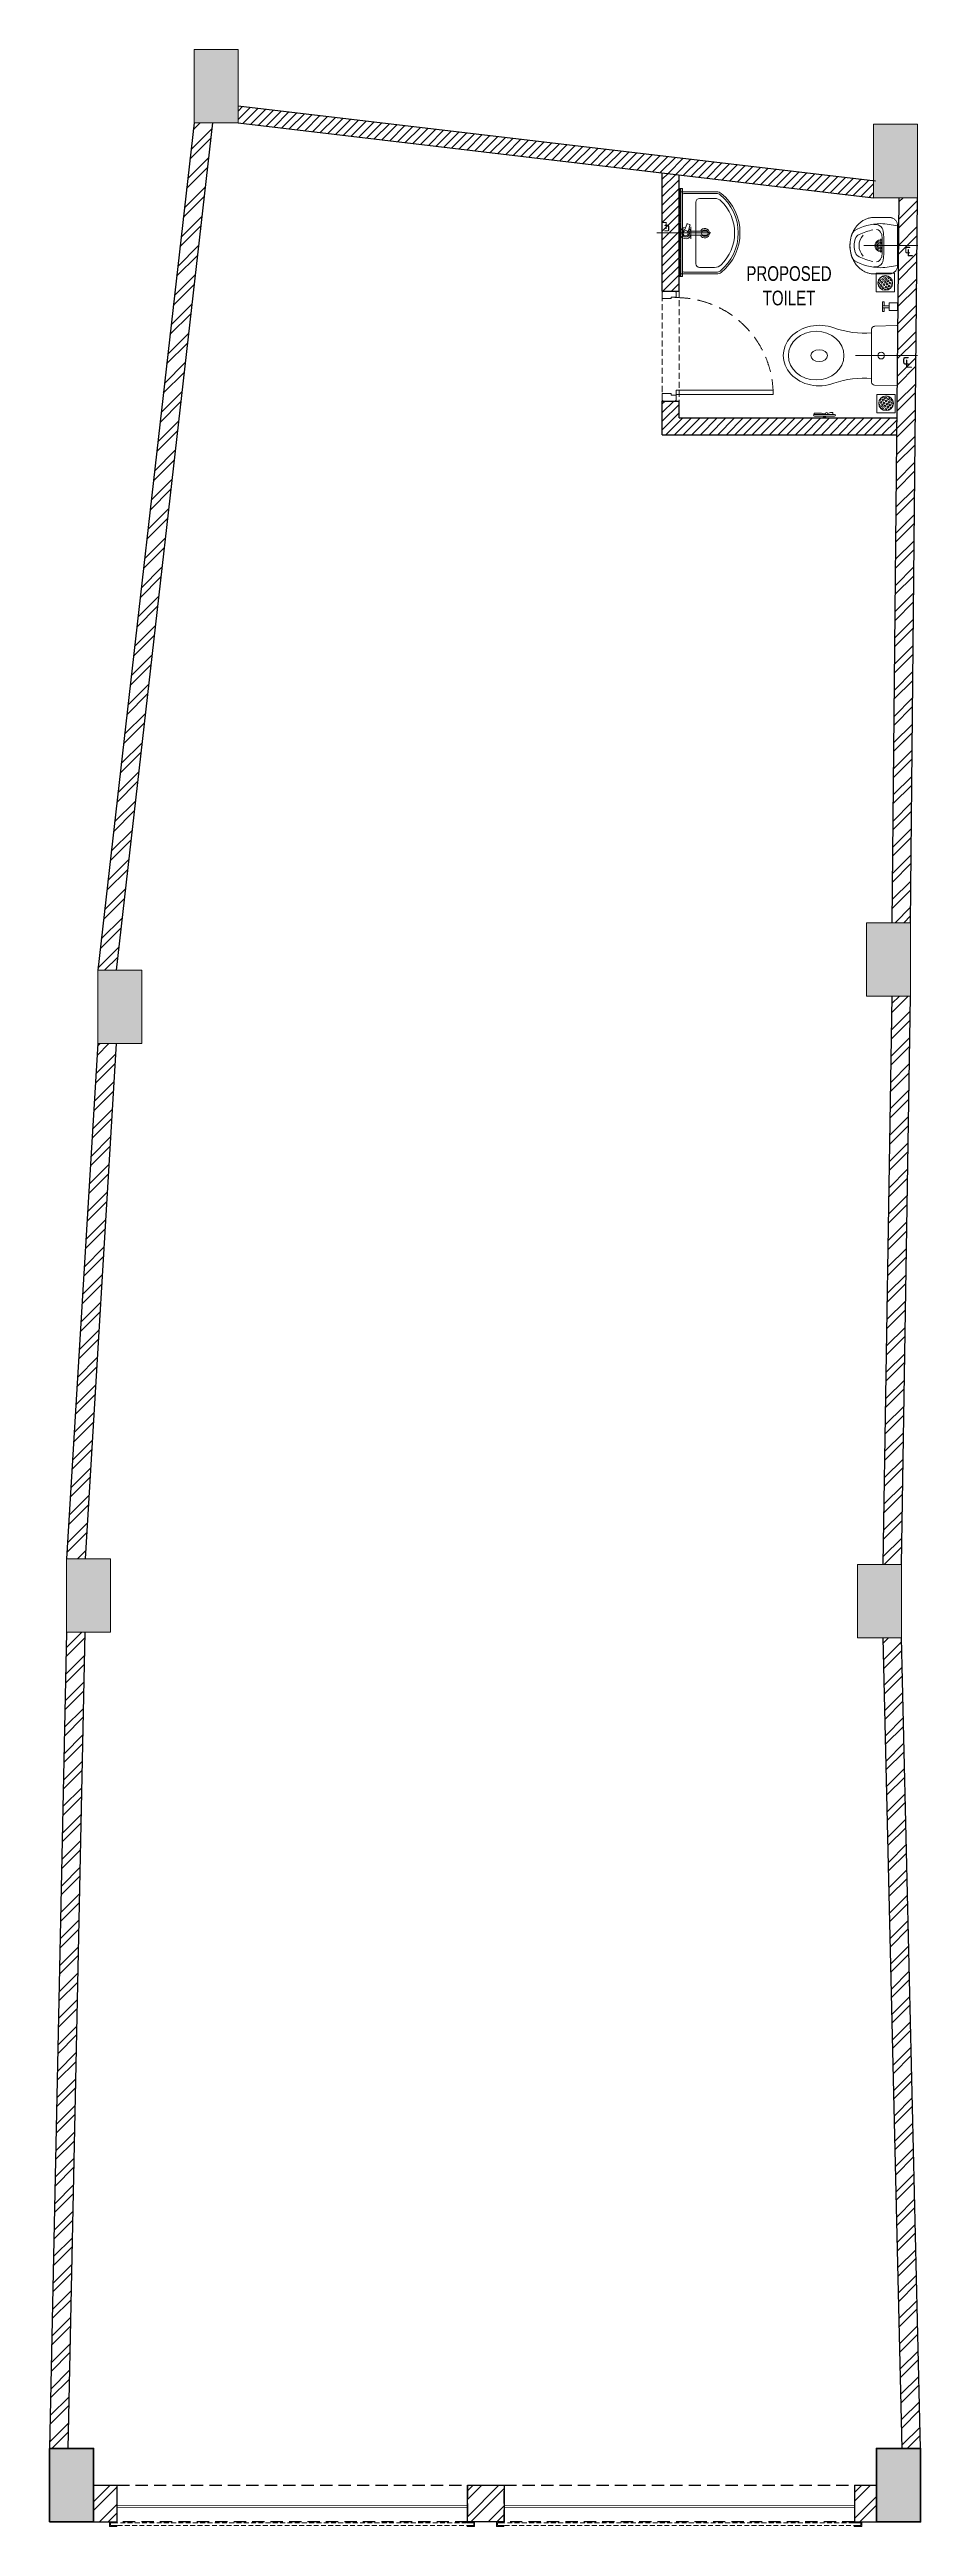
# Model space of a CAD drawing. Header units: feet. Extents: x -2596 to 3338, y -9474 to 7402.
import ezdxf

# ---------------------------------------------------------------- set-up
doc = ezdxf.new("R2010")
doc.units = ezdxf.units.FT
doc.header["$LTSCALE"] = 33
doc.header["$MEASUREMENT"] = 0
for name, pattern in [('a_p6_plan_L18$0$HIDDEN', [0.375, 0.25, -0.125]), ('CENTER', [2, 1.25, -0.25, 0.25, -0.25]), ('DOT2', [0.125, 0, -0.125]), ('HIDDEN', [9.525, 6.35, -3.175]), ('HIDDEN2', [4.7625, 3.175, -1.5875]), ('HIDDENX2', [0.75, 0.5, -0.25])]:
    doc.linetypes.add(name, pattern=pattern)
for name, color, linetype, lineweight in [('A RCC', 1, 'Continuous', 35), ('A-COL', 243, 'Continuous', 9), ('A-Glazing', 4, 'Continuous', 20), ('A-shutter', 8, 'Continuous', 18), ('centerline-toilets', 2, 'CENTER', 13), ('column hatch', 5, 'Continuous', 0), ('Door', 2, 'Continuous', 13), ('ele', 252, 'Continuous', 13), ('Fhitting', 152, 'Continuous', 30), ('LENS-DOOR', 34, 'Continuous', 20), ('LENS-TEXT', 31, 'Continuous', 5), ('LENS_CURTAIN', 5, 'a_p6_plan_L18$0$HIDDEN', 9), ('LN-HATCH', 251, 'Continuous', 0), ('Mirror', 150, 'Continuous', 20), ('Panelling', 65, 'Continuous', 18), ('PARTITION', 22, 'Continuous', 30), ('rolling shutter', 1, 'Continuous', 5), ('Toilet', 5, 'Continuous', 9)]:
    doc.layers.add(name, color=color, linetype=linetype, lineweight=lineweight)
doc.layers.add('A-WALL', color=1, linetype='Continuous')
doc.layers.add('beam', color=5, linetype='Continuous')
doc.styles.add('LK TXT', font='GILC____.TTF', dxfattribs={"height": 100})
doc.styles.get("Standard").update_dxf_attribs({"font": 'GILC____.TTF'})
pattern_1 = [(225, (-8468480.473, 5282644.006), (29.43331977, -29.43331977), [])]

# ---------------------------------------------------------------- blocks, each defined once
blk = doc.blocks.new('*U11')
at = {"layer": 'A-shutter', "color": 5, "ltscale": 10}
for points in [[(41038450, -1561539), (41038450, -1561544), (41038405, -1561544), (41038405, -1561564), (41038450, -1561564), (41038450, -1561569), (41038400, -1561569), (41038400, -1561539)], [(41040837, -1561539), (41040837, -1561544), (41040882, -1561544), (41040882, -1561564), (41040837, -1561564), (41040837, -1561569), (41040887, -1561569), (41040887, -1561539)]]:
    blk.add_lwpolyline(points, close=True, dxfattribs=at)
at = {"layer": 'A-shutter', "color": 5, "linetype": 'HIDDENX2', "ltscale": 2}
blk.add_lwpolyline([(41038405, -1561544), (41038405, -1561564), (41040882, -1561564), (41040882, -1561544)], close=True, dxfattribs=at)
blk = doc.blocks.new('Wash Basin')
at = {"layer": 'PARTITION', "lineweight": 9}
h = blk.add_hatch(dxfattribs=at)
h.set_pattern_fill('ANSI38', color=256, scale=70, angle=990, style=0, double=1)
h.set_pattern_definition([(315, (-62.738, -33.325), (6.18718, 6.18718), []), (45, (-62.738, -33.325), (6.18718, 18.56155), [21.875, -13.125])])
h.paths.add_polyline_path([(302, -22), (-298, -22), (-298, -34), (302, -34)])
at = {"layer": 'centerline-toilets', "linetype": 'HIDDEN', "ltscale": 10}
blk.add_line((0, -238), (0, 130), dxfattribs=at)
at = {"layer": 'Mirror', "ltscale": 0.5}
blk.add_lwpolyline([(-298, -34), (-298, -46), (302, -46), (302, -34)], close=True, dxfattribs=at)
at = {"layer": 'Panelling', "lineweight": 9}
blk.add_lwpolyline([(-298, -22), (-298, -34), (302, -34), (302, -22)], close=True, dxfattribs=at)
at = {"layer": 'Toilet', "ltscale": 100}
for p, q in [((-280, -32), (-280, -278)), ((-270, -22), (270, -22)), ((-268, -55), (-268, -278)), ((-258, -45), (258, -45)), ((-15, -89), (-15, -208)), ((11, -208), (11, -89)), ((268, -55), (268, -278)), ((280, -32), (280, -278))]:
    blk.add_line(p, q, dxfattribs=at)
blk.add_lwpolyline([(-235, -264, 0.191896), (-217, -309, 0.420236), (217, -309, 0.191896), (235, -264), (235, -161, 0.414214), (210, -136), (-210, -136, 0.414214), (-235, -161)], format="xyb", close=True, dxfattribs=at)
blk.add_lwpolyline([(41, -103), (-41, -103)], dxfattribs=at)
blk.add_lwpolyline([(23, -62), (58, -74, -0.414214), (61, -81), (58, -93, -0.414214), (50, -96), (16, -85)], format="xyb", dxfattribs=at)
for centre, radius in [((-2, -67), 17.5), ((-2, -197), 22.5)]:
    blk.add_circle(centre, radius, dxfattribs=at)
for centre, radius, start, end in [((-270, -32), 10, 90, 180), ((-258, -55), 10, 90, 180), ((-2, -197), 32.1, 113.0898, 66.246), ((258, -55), 10, 0, 90), ((270, -32), 10, 0, 90), ((-230, -278), 50, 180, 218.4461), ((0, -89), 348, 219.2826, 320.7174), ((-230, -278), 38, 180, 218.4461), ((0, -89), 336, 219.313, 320.687), ((-2, -197), 20.5, 128.0403, 237.2899), ((-2, -197), 20.5, 304.4733, 50.7332), ((230, -278), 38, 321.5539, 0), ((230, -278), 50, 321.5539, 0)]:
    blk.add_arc(centre, radius, start, end, dxfattribs=at)
for centre, major_axis, start_param, end_param in [((-2, -67), (0, 38.3), 4.720493, 9.081982), ((-2, -67), (-0.2, -25.6), 1.769108, 7.074098), ((-2, -67), (0, 38.3), 3.484555, 4.083576), ((-2, -208), (-9.04, 9.04), 0.785398, 3.926991)]:
    blk.add_ellipse(centre, major_axis=major_axis, ratio=1, start_param=start_param, end_param=end_param, dxfattribs=at)
at = {"layer": 'centerline-toilets', "linetype": 'DOT2', "insert": (33, 62), "char_height": 75, "width": 495.83, "attachment_point": 5, "rotation": 90}
blk.add_mtext('{\\fISOCPEUR|b0|i0|c0|p34;℄}', dxfattribs=at)
blk = doc.blocks.new('DLF-RSP-AR-CD-DWG-4DT-3113$0$X-TYPICAL TOILET UPPER FLOORS - 02$0$urinals')
at = {"layer": 'Toilet'}
for p, q in [((0, -16), (0, 8)), ((-46, -115), (46, -115)), ((0, -105), (0, -161))]:
    blk.add_line(p, q, dxfattribs=at)
blk.add_lwpolyline([(135, 0), (-135, 0, 0.036949), (-150, -116, 0.138094), (-100, -297, 0.221721), (-52, -318, 0.062656), (0, -325, 0.062656), (52, -318, 0.221721), (100, -297, 0.138094), (150, -116, 0.036949)], format="xyb", close=True, dxfattribs=at)
for centre, radius, start, end in [((-91, -153), 53.8, 148.4868, 188.6401), ((-94, -145), 47.1, 93.3708, 154.4824), ((-71, -150), 40.2, 106.7016, 169.725), ((414, -38), 538, 193.994, 204.5632), ((3, -1238), 1145, 90.1625, 95.0265), ((-51, -225), 119, 89.5454, 105.8857), ((0, -996), 891, 89.9918, 93.182), ((0, -115), 40, 167.428, 12.572), ((0, -115), 33, 164.1814, 15.8186), ((0, -115), 32, 163.6049, 16.3951), ((0, -115), 22.6, 155.6653, 24.3347), ((0, -115), 14.7, 139.9109, 40.0891), ((-3, -1238), 1145, 84.9735, 89.8375), ((0, -996), 891, 86.818, 90.0082), ((51, -225), 119, 74.1143, 90.4546), ((-414, -38), 538, 335.4368, 346.006), ((71, -150), 40.2, 10.275, 73.2984), ((94, -145), 47.1, 25.5176, 86.6292), ((91, -153), 53.8, 351.3599, 31.5132), ((-30, -241), 50, 204.5632, 250.4606), ((-2, -165), 97.6, 225, 270.9552), ((-2, -161), 135, 250.4606, 270.6492), ((2, -165), 97.6, 269.0448, 315), ((2, -161), 135, 269.3508, 289.5394), ((30, -241), 50, 289.5394, 335.4368)]:
    blk.add_arc(centre, radius, start, end, dxfattribs=at)
blk.add_open_spline([(135, 0), (105, 0), (76, 0), (-13, 0), (-73, 0), (-133, 0), (-133, 0), (-134, 0), (-134, 0), (-135, 0), (-135, 0), (-135, 0), (-135, 0), (-135, 0), (-135, 0), (-135, 0), (-135, 0), (-135, 0), (-135, 0), (-135, 0), (-135, 0), (-135, 0), (-135, 0), (-136, 0), (-136, 0), (-136, 0), (-137, 0), (-138, 0), (-138, 0), (-141, 0), (-142, 0), (-146, -1), (-149, -2), (-155, -3), (-158, -5), (-163, -7), (-166, -9), (-171, -13), (-173, -15), (-178, -19), (-180, -22), (-184, -27), (-185, -29), (-188, -35), (-189, -38), (-191, -43), (-191, -46), (-192, -50), (-192, -51), (-192, -52), (-192, -54), (-193, -56), (-193, -56), (-193, -57), (-193, -57), (-193, -57), (-193, -57), (-193, -57), (-193, -57), (-193, -57), (-193, -57), (-193, -58), (-193, -58), (-193, -58), (-193, -58), (-193, -58), (-193, -58), (-193, -58), (-193, -59), (-193, -59), (-193, -60), (-193, -61), (-193, -62), (-193, -65), (-193, -66), (-193, -72), (-193, -75), (-193, -86), (-193, -93), (-193, -114), (-193, -128), (-193, -146), (-193, -145), (-193, -149), (-193, -150), (-193, -154), (-193, -156), (-193, -159), (-193, -159), (-193, -159), (-193, -159), (-193, -160), (-193, -160), (-193, -160), (-193, -160), (-193, -160), (-193, -160), (-193, -160), (-193, -160), (-193, -160), (-193, -160), (-193, -160), (-193, -161), (-193, -161), (-193, -161), (-193, -162), (-193, -162), (-192, -164), (-192, -165), (-192, -168), (-192, -170), (-192, -176), (-191, -180), (-189, -191), (-188, -198), (-183, -212), (-180, -219), (-173, -233), (-169, -240), (-159, -253), (-154, -259), (-142, -271), (-136, -277), (-123, -287), (-115, -292), (-101, -301), (-93, -305), (-77, -311), (-69, -314), (-53, -319), (-44, -321), (-28, -323), (-20, -324), (-9, -325), (-7, -325), (-3, -325), (-1, -325), (2, -325), (4, -325), (8, -325), (11, -325), (21, -324), (27, -323), (42, -321), (50, -319), (67, -315), (75, -312), (92, -305), (100, -301), (115, -292), (123, -288), (136, -277), (143, -271), (155, -259), (160, -252), (170, -238), (174, -231), (181, -217), (184, -210), (188, -195), (190, -188), (191, -179), (191, -178), (192, -174), (192, -171), (192, -168), (192, -167), (192, -164), (192, -162), (192, -160), (192, -160), (192, -160), (192, -160), (192, -160), (192, -159), (192, -159), (192, -159), (192, -158), (192, -157), (192, -156), (192, -155), (192, -152), (192, -150), (192, -143), (192, -144), (192, -132), (192, -124), (192, -99), (192, -82), (192, -65), (192, -64), (192, -62), (192, -60), (192, -58), (192, -58), (192, -57), (192, -57), (192, -57), (192, -57), (192, -57), (192, -57), (192, -57), (192, -57), (192, -57), (192, -57), (192, -56), (192, -56), (192, -55), (192, -55), (192, -53), (192, -52), (192, -48), (191, -46), (190, -40), (189, -37), (186, -31), (184, -28), (180, -22), (178, -19), (173, -14), (170, -12), (164, -8), (161, -6), (155, -3), (151, -2), (145, -1), (142, 0), (137, 0), (136, 0), (135, 0)], degree=3, knots=[0, 0, 0, 0, 0.329607, 0.329607, 0.988822, 0.988822, 0.996691, 0.996691, 0.998638, 0.998638, 0.99992, 0.99992, 1.000227, 1.000227, 1.000534, 1.000534, 1.001148, 1.001148, 1.002375, 1.002375, 1.00483, 1.00483, 1.009739, 1.009739, 1.019558, 1.019558, 1.039196, 1.039196, 1.078472, 1.078472, 1.157024, 1.157024, 1.314128, 1.314128, 1.471232, 1.471232, 1.628335, 1.628335, 1.785439, 1.785439, 1.942543, 1.942543, 2.099647, 2.099647, 2.256751, 2.256751, 2.413855, 2.413855, 2.450944, 2.450944, 2.525122, 2.525122, 2.556641, 2.556641, 2.563699, 2.563699, 2.567479, 2.567479, 2.57001, 2.57001, 2.570783, 2.570783, 2.572328, 2.572328, 2.573873, 2.573873, 2.576964, 2.576964, 2.583145, 2.583145, 2.595507, 2.595507, 2.620232, 2.620232, 2.669681, 2.669681, 2.76858, 2.76858, 2.966376, 2.966376, 3.36197, 3.36197, 3.45996, 3.45996, 3.491387, 3.491387, 3.554241, 3.554241, 3.562213, 3.562213, 3.566829, 3.566829, 3.570018, 3.570018, 3.570684, 3.570684, 3.571294, 3.571294, 3.571904, 3.571904, 3.573124, 3.573124, 3.575564, 3.575564, 3.580444, 3.580444, 3.590203, 3.590203, 3.609723, 3.609723, 3.648762, 3.648762, 3.72684, 3.72684, 3.861362, 3.861362, 3.995884, 3.995884, 4.130406, 4.130406, 4.264928, 4.264928, 4.39945, 4.39945, 4.533972, 4.533972, 4.668494, 4.668494, 4.803016, 4.803016, 4.937539, 4.937539, 5.072061, 5.072061, 5.118026, 5.118026, 5.144558, 5.144558, 5.17109, 5.17109, 5.224154, 5.224154, 5.330281, 5.330281, 5.468863, 5.468863, 5.607445, 5.607445, 5.746027, 5.746027, 5.884609, 5.884609, 6.023191, 6.023191, 6.161773, 6.161773, 6.300355, 6.300355, 6.438937, 6.438937, 6.577519, 6.577519, 6.602876, 6.602876, 6.653589, 6.653589, 6.673028, 6.673028, 6.711906, 6.711906, 6.713712, 6.713712, 6.715518, 6.715518, 6.719129, 6.719129, 6.726351, 6.726351, 6.740796, 6.740796, 6.769686, 6.769686, 6.827466, 6.827466, 6.943027, 6.943027, 7.174147, 7.174147, 7.636387, 7.636387, 7.659394, 7.659394, 7.705407, 7.705407, 7.71212, 7.71212, 7.713128, 7.713128, 7.714137, 7.714137, 7.716153, 7.716153, 7.720185, 7.720185, 7.728249, 7.728249, 7.744378, 7.744378, 7.776636, 7.776636, 7.841152, 7.841152, 7.970184, 7.970184, 8.14844, 8.14844, 8.326696, 8.326696, 8.504953, 8.504953, 8.683209, 8.683209, 8.861465, 8.861465, 9.039722, 9.039722, 9.217978, 9.217978, 9.283185, 9.283185, 9.283185, 9.283185], dxfattribs=at)
blk = doc.blocks.new('jALI')
at = {"layer": 'Toilet', "ltscale": 5}
h = blk.add_hatch(dxfattribs=at)
h.set_pattern_fill('HEX', color=256, scale=50, angle=135, double=1)
h.set_pattern_definition([(135, (-344825.863, 460708.187), (-7.65465545, -7.65465545), [6.25, -12.5]), (255, (-344825.863, 460708.187), (10.4564538, -2.80179835), [6.25, -12.5]), (195, (-344830.282, 460712.606), (2.80179835, -10.4564538), [6.25, -12.5])])
edge = h.paths.add_edge_path()
edge.add_arc((-393188, 163648), 50, -90, 270)
blk.add_lwpolyline([(-393250, 163582), (-393126, 163582), (-393126, 163709), (-393250, 163709)], close=True, dxfattribs=at)
blk.add_circle((-393188, 163648), 50, dxfattribs=at)
blk = doc.blocks.new('Urinal')
at = {"layer": 'centerline-toilets', "linetype": 'HIDDEN', "ltscale": 10}
blk.add_line((0, 231), (0, -137), dxfattribs=at)
at = {"layer": 'Fhitting', "lineweight": 0, "ltscale": 0.5, "rotation": 180}
blk.add_blockref('DLF-RSP-AR-CD-DWG-4DT-3113$0$X-TYPICAL TOILET UPPER FLOORS - 02$0$urinals', (0, 0), dxfattribs=at)
at = {"layer": 'Fhitting', "lineweight": 0, "ltscale": 0.5, "xscale": -1, "rotation": 90}
blk.add_blockref('jALI', (163394, -393104), dxfattribs=at)
at = {"layer": 'centerline-toilets', "linetype": 'DOT2', "insert": (-31, -69), "char_height": 75, "width": 495.83, "attachment_point": 5, "rotation": 270}
blk.add_mtext('{\\fISOCPEUR|b0|i0|c0|p34;℄}', dxfattribs=at)
blk = doc.blocks.new('WC')
at = {"layer": 'centerline-toilets', "linetype": 'HIDDEN', "ltscale": 10}
blk.add_line((0, 286), (0, -135), dxfattribs=at)
at = {"layer": 'Toilet'}
for p, q in [((-419, 507), (-425, 507)), ((-425, 507), (-425, 489)), ((-419, 507), (-419, 489)), ((-413, 567), (-413, 429)), ((-401, 567), (-401, 429)), ((-419, 489), (-425, 489)), ((-419, 504), (-413, 504)), ((-419, 492), (-413, 492)), ((181, 177), (-183, 177)), ((-206, 6), (-202, 157)), ((-200, 0), (200, 0)), ((206, 6), (200, 157))]:
    blk.add_line(p, q, dxfattribs=at)
at = {"layer": 'Toilet', "ltscale": 100}
for p, q in [((366, 103), (300, 103)), ((300, 92), (300, 103)), ((326, 92), (300, 92)), ((307, 0), (307, 57)), ((359, 57), (307, 57)), ((326, 103), (326, 57)), ((340, 103), (340, 57)), ((366, 92), (340, 92)), ((359, 57), (359, 0)), ((366, 92), (366, 103)), ((359, 0), (307, 0))]:
    blk.add_line(p, q, dxfattribs=at)
at = {"layer": 'Toilet'}
blk.add_circle((0, 112), 22.9, dxfattribs=at)
for centre, radius, start, end in [((-407, 567), 6, 0, 180), ((-407, 429), 6, 180, 0), ((-776, 231), 622, 354.997, 19.0619), ((776, 226), 623, 160.5196, 184.5617), ((-182, 158), 19.3, 90.3509, 180.8981), ((180, 158), 19.3, 359.1019, 89.6491), ((-200, 6), 5.72, 177.9546, 270), ((200, 6), 5.72, 270, 2.0454)]:
    blk.add_arc(centre, radius, start, end, dxfattribs=at)
at = {"layer": 'Toilet', "extrusion": (0, 0, -1)}
for centre, major_axis, ratio, start_param, end_param in [((0, 534), (0, -245), 0.842028, 7.436326, 11.41323), ((0, 535), (0, -57.2), 0.7, 1.570796326794896, 7.853981633974482)]:
    blk.add_ellipse(centre, major_axis=major_axis, ratio=ratio, start_param=start_param, end_param=end_param, dxfattribs=at)
blk.add_ellipse((0, 555), major_axis=(0, -189), ratio=0.878788, dxfattribs=at)
at = {"layer": 'Toilet'}
blk.add_open_spline([(-401, 441), (-397, 441), (-384, 439), (-389, 459), (-396, 480), (-386, 478), (-386, 491), (-403, 487), (-385, 532), (-396, 547), (-391, 570), (-397, 569), (-401, 568)], degree=3, knots=[0, 0, 0, 0, 9.744972, 33.823887, 47.583551, 49.497915, 60.560502, 63.822284, 93.508019, 135.756925, 141.904352, 150.301906, 150.301906, 150.301906, 150.301906], dxfattribs=at)
at = {"layer": 'Fhitting', "lineweight": 0, "ltscale": 0.5, "rotation": 270}
blk.add_blockref('jALI', (-163973, -393109), dxfattribs=at)
at = {"layer": 'centerline-toilets', "linetype": 'DOT2', "insert": (-36, -57), "char_height": 85.83, "width": 567.4, "attachment_point": 5, "rotation": 270}
blk.add_mtext('{\\fISOCPEUR|b0|i0|c0|p34;℄}', dxfattribs=at)
blk = doc.blocks.new('*U9')
at = {"layer": 'LENS-DOOR'}
for p, q in [((548122, 1779235), (548122, 1778574)), ((548122, 1779235), (548153, 1779235)), ((548153, 1778574), (548153, 1779235)), ((547447, 1778569), (547452, 1778569)), ((547447, 1778484), (547447, 1778569)), ((547447, 1778484), (547452, 1778484)), ((547452, 1778574), (547489, 1778574)), ((547452, 1778569), (547452, 1778574)), ((547452, 1778479), (547452, 1778484)), ((547452, 1778479), (547499, 1778479)), ((547489, 1778540), (547489, 1778574)), ((547489, 1778540), (547499, 1778540)), ((547499, 1778479), (547499, 1778540)), ((548122, 1778574), (548153, 1778574)), ((548145, 1778479), (548145, 1778540)), ((548156, 1778540), (548145, 1778540)), ((548192, 1778479), (548145, 1778479)), ((548192, 1778574), (548156, 1778574)), ((548156, 1778540), (548156, 1778574)), ((548192, 1778569), (548192, 1778574)), ((548197, 1778569), (548192, 1778569)), ((548192, 1778479), (548192, 1778484)), ((548197, 1778484), (548192, 1778484)), ((548197, 1778484), (548197, 1778569))]:
    blk.add_line(p, q, dxfattribs=at)
at = {"layer": 'LENS-DOOR', "color": 7, "linetype": 'HIDDEN2'}
blk.add_ellipse((548153, 1778574), major_axis=(-661, 0), ratio=1, start_param=-1.570791, end_param=0.051209, dxfattribs=at)

msp = doc.modelspace()

# ---------------------------------------------------------------- hatches: boundary and pattern name
at = {"layer": 'column hatch'}
h = msp.add_hatch(color=8, dxfattribs=at)
h.dxf.hatch_style = 1
h.paths.add_polyline_path([(3018, 6393), (3318, 6393), (3318, 6893), (3018, 6893)])
h.paths.add_polyline_path([(3269, 953), (3269, 1453), (2969, 1453), (2969, 953)])
h.paths.add_polyline_path([(3208, -2919), (2908, -2919), (2908, -3419), (3208, -3419)])
h.paths.add_polyline_path([(3338, -9443), (3338, -8943), (3038, -8943), (3038, -9443)])
h.paths.add_polyline_path([(-2596, -9443), (-2296, -9443), (-2296, -8943), (-2596, -8943)])
h.paths.add_polyline_path([(-2480, -3382), (-2180, -3382), (-2180, -2882), (-2480, -2882)])
h.paths.add_polyline_path([(-1968, 1129), (-2268, 1129), (-2268, 629), (-1968, 629)])
h.paths.add_polyline_path([(-1312, 7402), (-1612, 7402), (-1612, 6902), (-1312, 6902)])
at = {"layer": 'LN-HATCH'}
h = msp.add_hatch(dxfattribs=at)
h.set_pattern_fill('ANSI31', color=256, scale=333, angle=180)
h.set_pattern_definition(pattern_1)
h.paths.add_polyline_path([(3018, 6393), (3018, 6509), (-1312, 7018), (-1312, 6902)])
h = msp.add_hatch(dxfattribs=at)
h.set_pattern_fill('ANSI32', color=256, scale=333, angle=180)
h.set_pattern_definition([(225, (-8468480.47, 5282644), (88.2999593, -88.2999593), []), (225, (-8468539.34, 5282644), (88.2999593, -88.2999593), [])])
h.paths.add_polyline_path([(3144, 1453), (3269, 1453), (3318, 6393), (3193, 6393)])
h.paths.add_polyline_path([(3269, 953), (3144, 953), (3083, -2919), (3208, -2919)])
h.paths.add_polyline_path([(3208, -3419), (3083, -3419), (3213, -8943), (3338, -8943)])
h.paths.add_polyline_path([(3038, -9443), (3038, -9193), (2888, -9193), (2888, -9443)])
h.paths.add_polyline_path([(501, -9443), (501, -9193), (251, -9193), (251, -9443)])
h.paths.add_polyline_path([(-2136, -9193), (-2296, -9193), (-2296, -9443), (-2136, -9443)])
h.paths.add_polyline_path([(-2596, -8943), (-2471, -8943), (-2355, -3382), (-2480, -3382)])
h.paths.add_polyline_path([(-2480, -2882), (-2354, -2882), (-2142, 629), (-2268, 629)])
h.paths.add_polyline_path([(-2268, 1129), (-2142, 1129), (-1487, 6902), (-1612, 6902)])
h = msp.add_hatch(dxfattribs=at)
h.set_pattern_fill('ANSI31', color=256, scale=333, angle=180)
h.set_pattern_definition(pattern_1)
h.paths.add_polyline_path([(1693, 5757), (1693, 6549), (1578, 6562), (1578, 5757)])
h.paths.add_polyline_path([(1693, 4892), (1693, 5007), (1578, 5007), (1578, 4777), (3177, 4777), (3178, 4892)])

# ---------------------------------------------------------------- linework, layer by layer
at = {"layer": 'A RCC', "linetype": 'Continuous', "ltscale": 25}
for points in [[(-2596, -9443), (-2296, -9443), (-2296, -8943), (-2596, -8943)], [(3038, -9443), (3338, -9443), (3338, -8943), (3038, -8943)]]:
    msp.add_lwpolyline(points, close=True, dxfattribs=at)
at = {"layer": 'A-COL'}
for points in [[(-1612, 6902), (-1312, 6902), (-1312, 7402), (-1612, 7402)], [(3018, 6393), (3318, 6393), (3318, 6893), (3018, 6893)], [(2969, 953), (3269, 953), (3269, 1453), (2969, 1453)], [(-2268, 629), (-1968, 629), (-1968, 1129), (-2268, 1129)], [(-2480, -3382), (-2180, -3382), (-2180, -2882), (-2480, -2882)], [(2908, -3419), (3208, -3419), (3208, -2919), (2908, -2919)]]:
    msp.add_lwpolyline(points, close=True, dxfattribs=at)
at = {"layer": 'A-Glazing'}
for points in [[(-2136, -9333), (251, -9331), (251, -9343), (-2136, -9345)], [(501, -9333), (2888, -9331), (2888, -9343), (501, -9345)]]:
    msp.add_lwpolyline(points, close=True, dxfattribs=at)
at = {"layer": 'A-WALL'}
for p, q in [((-1312, 7018), (3032, 6507)), ((-1612, 6902), (-2268, 1129)), ((-1487, 6902), (-2142, 1129)), ((-1312, 6902), (3018, 6393)), ((1578, 5757), (1578, 6562)), ((1693, 5757), (1693, 6549)), ((3144, 1453), (3193, 6393)), ((3269, 1453), (3318, 6393)), ((1578, 5757), (1693, 5757)), ((1578, 5007), (1693, 5007)), ((1578, 4777), (1578, 5007)), ((1693, 4892), (1693, 5007)), ((1578, 4777), (3178, 4777)), ((1693, 4892), (3178, 4892)), ((3083, -2917), (3144, 953)), ((3208, -2919), (3269, 953)), ((-2268, 629), (-2480, -2882)), ((-2142, 629), (-2354, -2882)), ((-2480, -3382), (-2596, -8943)), ((-2355, -3382), (-2471, -8946)), ((3213, -8946), (3083, -3419)), ((3338, -8943), (3208, -3419)), ((-2296, -9193), (-2136, -9193)), ((-2136, -9443), (-2136, -9193)), ((2888, -9193), (3038, -9193)), ((2888, -9193), (2888, -9443)), ((-2296, -9443), (-2136, -9443)), ((2888, -9443), (3038, -9443))]:
    msp.add_line(p, q, dxfattribs=at)
msp.add_lwpolyline([(501, -9193), (501, -9443), (251, -9443), (251, -9193)], close=True, dxfattribs=at)
at = {"layer": 'beam', "linetype": 'HIDDEN', "ltscale": 0.4}
for points in [[(-2136, -9193), (251, -9193), (251, -9443), (-2136, -9444)], [(501, -9193), (2888, -9193), (2888, -9443), (501, -9444)]]:
    msp.add_lwpolyline(points, close=True, dxfattribs=at)
at = {"layer": 'LENS_CURTAIN', "ltscale": 5}
msp.add_lwpolyline([(1693, 5757), (1693, 5007), (1578, 5007), (1578, 5757)], close=True, dxfattribs=at)

# ---------------------------------------------------------------- block references
at = {"layer": 'Door', "rotation": 270}
msp.add_blockref('*U9', (-1776901, 553204), dxfattribs=at)
at = {"layer": 'ele', "color": 0, "lineweight": -2, "rotation": 90.00000000000003}
for name, p in [('Wash Basin', (1671, 6153)), ('Urinal', (3182, 6066)), ('WC', (3182, 5317))]:
    msp.add_blockref(name, p, dxfattribs=at)
at = {"layer": 'rolling shutter'}
for p in [(-41040587, 1552095), (-41037950, 1552095)]:
    msp.add_blockref('*U11', p, dxfattribs=at)

# ---------------------------------------------------------------- texts
at = {"layer": 'LENS-TEXT', "color": 0, "linetype": 'Continuous', "ltscale": 3, "insert": (2442, 5792), "char_height": 100, "attachment_point": 5, "style": 'LK TXT'}
msp.add_mtext_dynamic_manual_height_columns('PROPOSED TOILET', width=783.96, gutter_width=1, heights=[0], dxfattribs=at)

doc.saveas('drawing.dxf')
